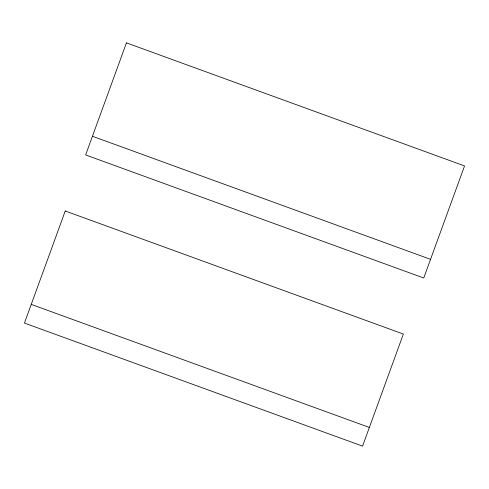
<?xml version="1.0" encoding="UTF-8"?>
<svg xmlns="http://www.w3.org/2000/svg" width="489" height="489" viewBox="0 0 489 489"><rect width="100%" height="100%" fill="white"/><g stroke="black" fill="none" stroke-linecap="round" stroke-linejoin="round"><path stroke-width="0.73" d="M92.439 136.266L430.552 259.329M31.247 304.39L369.36 427.453M65.245 210.991L24.45 323.07L362.563 446.133L403.358 334.054L65.245 210.991M126.437 42.867L85.642 154.946L423.755 278.009L464.55 165.93L126.437 42.867"/></g></svg>
